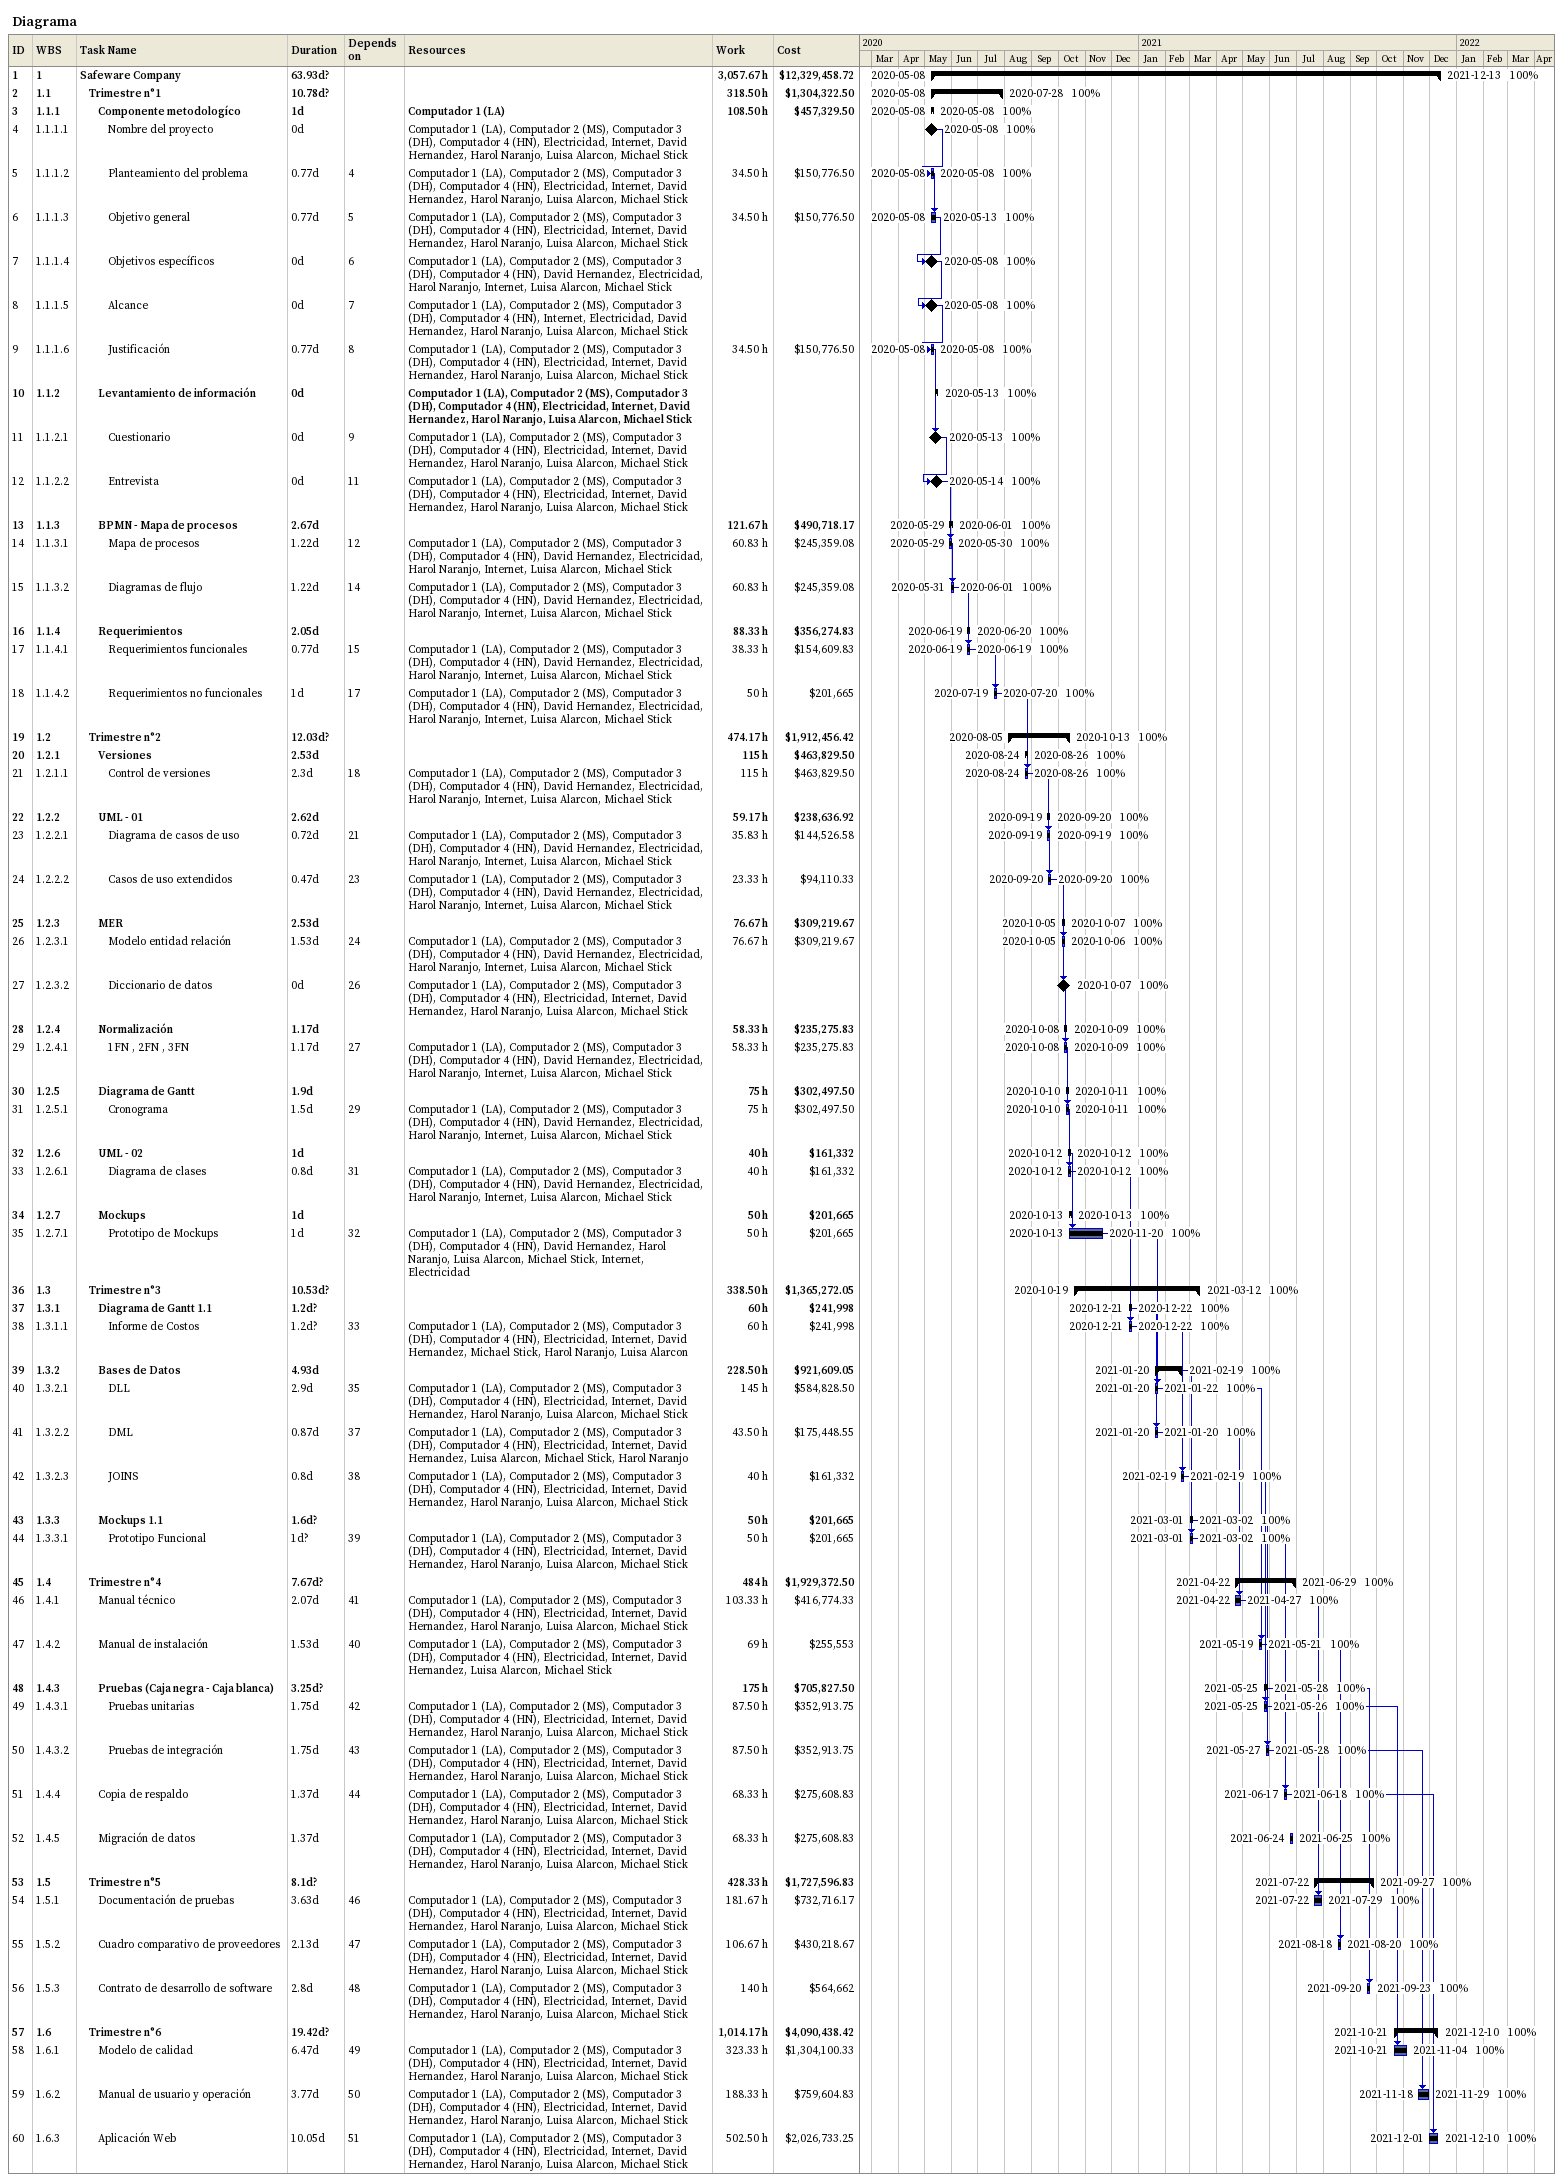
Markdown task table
Diagrama

| ID | WBS | Task | Duration | Start | Finish | Predecessors | Resources | % complete | Work (h) | Cost ($) |
|---|---|---|---|---|---|---|---|---|---|---|
| 1 | 1 | **Safeware Company** | 63.93d? | 2020-05-08 | 2021-12-13 |  |  | 100 | 3057.67 | 12329458.72 |
| 2 | 1.1 | **Trimestre n°1** | 10.78d? | 2020-05-08 | 2020-07-28 |  |  | 100 | 318.50 | 1304322.50 |
| 3 | 1.1.1 | **Componente metodologíco** | 1d | 2020-05-08 | 2020-05-08 |  | Computador 1 (LA) | 100 | 108.50 | 457329.50 |
| 4 | 1.1.1.1 | Nombre del proyecto | 0d | 2020-05-08 | 2020-05-08 |  | Computador 1 (LA), Computador 2 (MS), Computador 3 (DH), Computador 4 (HN), Electricidad, Internet, David Hernandez, Harol Naranjo, Luisa Alarcon, Michael Stick | 100 |  |  |
| 5 | 1.1.1.2 | Planteamiento del problema | 0.77d | 2020-05-08 | 2020-05-08 | 4 | Computador 1 (LA), Computador 2 (MS), Computador 3 (DH), Computador 4 (HN), Electricidad, Internet, David Hernandez, Harol Naranjo, Luisa Alarcon, Michael Stick | 100 | 34.50 | 150776.50 |
| 6 | 1.1.1.3 | Objetivo general | 0.77d | 2020-05-08 | 2020-05-13 | 5 | Computador 1 (LA), Computador 2 (MS), Computador 3 (DH), Computador 4 (HN), Electricidad, Internet, David Hernandez, Harol Naranjo, Luisa Alarcon, Michael Stick | 100 | 34.50 | 150776.50 |
| 7 | 1.1.1.4 | Objetivos específicos | 0d | 2020-05-08 | 2020-05-08 | 6 | Computador 1 (LA), Computador 2 (MS), Computador 3 (DH), Computador 4 (HN), David Hernandez, Electricidad, Harol Naranjo, Internet, Luisa Alarcon, Michael Stick | 100 |  |  |
| 8 | 1.1.1.5 | Alcance | 0d | 2020-05-08 | 2020-05-08 | 7 | Computador 1 (LA), Computador 2 (MS), Computador 3 (DH), Computador 4 (HN), Internet, Electricidad, David Hernandez, Harol Naranjo, Luisa Alarcon, Michael Stick | 100 |  |  |
| 9 | 1.1.1.6 | Justificación | 0.77d | 2020-05-08 | 2020-05-08 | 8 | Computador 1 (LA), Computador 2 (MS), Computador 3 (DH), Computador 4 (HN), Electricidad, Internet, David Hernandez, Harol Naranjo, Luisa Alarcon, Michael Stick | 100 | 34.50 | 150776.50 |
| 10 | 1.1.2 | **Levantamiento de información** | 0d | 2020-05-13 | 2020-05-13 |  | Computador 1 (LA), Computador 2 (MS), Computador 3 (DH), Computador 4 (HN), Electricidad, Internet, David Hernandez, Harol Naranjo, Luisa Alarcon, Michael Stick | 100 |  |  |
| 11 | 1.1.2.1 | Cuestionario | 0d | 2020-05-13 | 2020-05-13 | 9 | Computador 1 (LA), Computador 2 (MS), Computador 3 (DH), Computador 4 (HN), Electricidad, Internet, David Hernandez, Harol Naranjo, Luisa Alarcon, Michael Stick | 100 |  |  |
| 12 | 1.1.2.2 | Entrevista | 0d | 2020-05-14 | 2020-05-14 | 11 | Computador 1 (LA), Computador 2 (MS), Computador 3 (DH), Computador 4 (HN), Electricidad, Internet, David Hernandez, Harol Naranjo, Luisa Alarcon, Michael Stick | 100 |  |  |
| 13 | 1.1.3 | **BPMN - Mapa de procesos** | 2.67d | 2020-05-29 | 2020-06-01 |  |  | 100 | 121.67 | 490718.17 |
| 14 | 1.1.3.1 | Mapa de procesos | 1.22d | 2020-05-29 | 2020-05-30 | 12 | Computador 1 (LA), Computador 2 (MS), Computador 3 (DH), Computador 4 (HN), David Hernandez, Electricidad, Harol Naranjo, Internet, Luisa Alarcon, Michael Stick | 100 | 60.83 | 245359.08 |
| 15 | 1.1.3.2 | Diagramas de flujo | 1.22d | 2020-05-31 | 2020-06-01 | 14 | Computador 1 (LA), Computador 2 (MS), Computador 3 (DH), Computador 4 (HN), David Hernandez, Electricidad, Harol Naranjo, Internet, Luisa Alarcon, Michael Stick | 100 | 60.83 | 245359.08 |
| 16 | 1.1.4 | **Requerimientos** | 2.05d | 2020-06-19 | 2020-06-20 |  |  | 100 | 88.33 | 356274.83 |
| 17 | 1.1.4.1 | Requerimientos funcionales | 0.77d | 2020-06-19 | 2020-06-19 | 15 | Computador 1 (LA), Computador 2 (MS), Computador 3 (DH), Computador 4 (HN), David Hernandez, Electricidad, Harol Naranjo, Internet, Luisa Alarcon, Michael Stick | 100 | 38.33 | 154609.83 |
| 18 | 1.1.4.2 | Requerimientos no funcionales | 1d | 2020-07-19 | 2020-07-20 | 17 | Computador 1 (LA), Computador 2 (MS), Computador 3 (DH), Computador 4 (HN), David Hernandez, Electricidad, Harol Naranjo, Internet, Luisa Alarcon, Michael Stick | 100 | 50 | 201665 |
| 19 | 1.2 | **Trimestre n°2** | 12.03d? | 2020-08-05 | 2020-10-13 |  |  | 100 | 474.17 | 1912456.42 |
| 20 | 1.2.1 | **Versiones** | 2.53d | 2020-08-24 | 2020-08-26 |  |  | 100 | 115 | 463829.50 |
| 21 | 1.2.1.1 | Control de versiones | 2.3d | 2020-08-24 | 2020-08-26 | 18 | Computador 1 (LA), Computador 2 (MS), Computador 3 (DH), Computador 4 (HN), David Hernandez, Electricidad, Harol Naranjo, Internet, Luisa Alarcon, Michael Stick | 100 | 115 | 463829.50 |
| 22 | 1.2.2 | **UML - 01** | 2.62d | 2020-09-19 | 2020-09-20 |  |  | 100 | 59.17 | 238636.92 |
| 23 | 1.2.2.1 | Diagrama de casos de uso | 0.72d | 2020-09-19 | 2020-09-19 | 21 | Computador 1 (LA), Computador 2 (MS), Computador 3 (DH), Computador 4 (HN), David Hernandez, Electricidad, Harol Naranjo, Internet, Luisa Alarcon, Michael Stick | 100 | 35.83 | 144526.58 |
| 24 | 1.2.2.2 | Casos de uso extendidos | 0.47d | 2020-09-20 | 2020-09-20 | 23 | Computador 1 (LA), Computador 2 (MS), Computador 3 (DH), Computador 4 (HN), David Hernandez, Electricidad, Harol Naranjo, Internet, Luisa Alarcon, Michael Stick | 100 | 23.33 | 94110.33 |
| 25 | 1.2.3 | **MER** | 2.53d | 2020-10-05 | 2020-10-07 |  |  | 100 | 76.67 | 309219.67 |
| 26 | 1.2.3.1 | Modelo entidad relación | 1.53d | 2020-10-05 | 2020-10-06 | 24 | Computador 1 (LA), Computador 2 (MS), Computador 3 (DH), Computador 4 (HN), David Hernandez, Electricidad, Harol Naranjo, Internet, Luisa Alarcon, Michael Stick | 100 | 76.67 | 309219.67 |
| 27 | 1.2.3.2 | Diccionario de datos | 0d | 2020-10-07 | 2020-10-07 | 26 | Computador 1 (LA), Computador 2 (MS), Computador 3 (DH), Computador 4 (HN), Electricidad, Internet, David Hernandez, Harol Naranjo, Luisa Alarcon, Michael Stick | 100 |  |  |
| 28 | 1.2.4 | **Normalización** | 1.17d | 2020-10-08 | 2020-10-09 |  |  | 100 | 58.33 | 235275.83 |
| 29 | 1.2.4.1 | 1FN , 2FN , 3FN | 1.17d | 2020-10-08 | 2020-10-09 | 27 | Computador 1 (LA), Computador 2 (MS), Computador 3 (DH), Computador 4 (HN), David Hernandez, Electricidad, Harol Naranjo, Internet, Luisa Alarcon, Michael Stick | 100 | 58.33 | 235275.83 |
| 30 | 1.2.5 | **Diagrama de Gantt** | 1.9d | 2020-10-10 | 2020-10-11 |  |  | 100 | 75 | 302497.50 |
| 31 | 1.2.5.1 | Cronograma | 1.5d | 2020-10-10 | 2020-10-11 | 29 | Computador 1 (LA), Computador 2 (MS), Computador 3 (DH), Computador 4 (HN), David Hernandez, Electricidad, Harol Naranjo, Internet, Luisa Alarcon, Michael Stick | 100 | 75 | 302497.50 |
| 32 | 1.2.6 | **UML - 02** | 1d | 2020-10-12 | 2020-10-12 |  |  | 100 | 40 | 161332 |
| 33 | 1.2.6.1 | Diagrama de clases | 0.8d | 2020-10-12 | 2020-10-12 | 31 | Computador 1 (LA), Computador 2 (MS), Computador 3 (DH), Computador 4 (HN), David Hernandez, Electricidad, Harol Naranjo, Internet, Luisa Alarcon, Michael Stick | 100 | 40 | 161332 |
| 34 | 1.2.7 | **Mockups** | 1d | 2020-10-13 | 2020-10-13 |  |  | 100 | 50 | 201665 |
| 35 | 1.2.7.1 | Prototipo de Mockups | 1d | 2020-10-13 | 2020-11-20 | 32 | Computador 1 (LA), Computador 2 (MS), Computador 3 (DH), Computador 4 (HN), David Hernandez, Harol Naranjo, Luisa Alarcon, Michael Stick, Internet, Electricidad | 100 | 50 | 201665 |
| 36 | 1.3 | **Trimestre n°3** | 10.53d? | 2020-10-19 | 2021-03-12 |  |  | 100 | 338.50 | 1365272.05 |
| 37 | 1.3.1 | **Diagrama de Gantt 1.1** | 1.2d? | 2020-12-21 | 2020-12-22 |  |  | 100 | 60 | 241998 |
| 38 | 1.3.1.1 | Informe de Costos | 1.2d? | 2020-12-21 | 2020-12-22 | 33 | Computador 1 (LA), Computador 2 (MS), Computador 3 (DH), Computador 4 (HN), Electricidad, Internet, David Hernandez, Michael Stick, Harol Naranjo, Luisa Alarcon | 100 | 60 | 241998 |
| 39 | 1.3.2 | **Bases de Datos** | 4.93d | 2021-01-20 | 2021-02-19 |  |  | 100 | 228.50 | 921609.05 |
| 40 | 1.3.2.1 | DLL | 2.9d | 2021-01-20 | 2021-01-22 | 35 | Computador 1 (LA), Computador 2 (MS), Computador 3 (DH), Computador 4 (HN), Electricidad, Internet, David Hernandez, Harol Naranjo, Luisa Alarcon, Michael Stick | 100 | 145 | 584828.50 |
| 41 | 1.3.2.2 | DML | 0.87d | 2021-01-20 | 2021-01-20 | 37 | Computador 1 (LA), Computador 2 (MS), Computador 3 (DH), Computador 4 (HN), Electricidad, Internet, David Hernandez, Luisa Alarcon, Michael Stick, Harol Naranjo | 100 | 43.50 | 175448.55 |
| 42 | 1.3.2.3 | JOINS | 0.8d | 2021-02-19 | 2021-02-19 | 38 | Computador 1 (LA), Computador 2 (MS), Computador 3 (DH), Computador 4 (HN), Electricidad, Internet, David Hernandez, Harol Naranjo, Luisa Alarcon, Michael Stick | 100 | 40 | 161332 |
| 43 | 1.3.3 | **Mockups 1.1** | 1.6d? | 2021-03-01 | 2021-03-02 |  |  | 100 | 50 | 201665 |
| 44 | 1.3.3.1 | Prototipo Funcional | 1d? | 2021-03-01 | 2021-03-02 | 39 | Computador 1 (LA), Computador 2 (MS), Computador 3 (DH), Computador 4 (HN), Electricidad, Internet, David Hernandez, Harol Naranjo, Luisa Alarcon, Michael Stick | 100 | 50 | 201665 |
| 45 | 1.4 | **Trimestre n°4** | 7.67d? | 2021-04-22 | 2021-06-29 |  |  | 100 | 484 | 1929372.50 |
| 46 | 1.4.1 | Manual técnico | 2.07d | 2021-04-22 | 2021-04-27 | 41 | Computador 1 (LA), Computador 2 (MS), Computador 3 (DH), Computador 4 (HN), Electricidad, Internet, David Hernandez, Harol Naranjo, Luisa Alarcon, Michael Stick | 100 | 103.33 | 416774.33 |
| 47 | 1.4.2 | Manual de instalación | 1.53d | 2021-05-19 | 2021-05-21 | 40 | Computador 1 (LA), Computador 2 (MS), Computador 3 (DH), Computador 4 (HN), Electricidad, Internet, David Hernandez, Luisa Alarcon, Michael Stick | 100 | 69 | 255553 |
| 48 | 1.4.3 | **Pruebas (Caja negra - Caja blanca)** | 3.25d? | 2021-05-25 | 2021-05-28 |  |  | 100 | 175 | 705827.50 |
| 49 | 1.4.3.1 | Pruebas unitarias | 1.75d | 2021-05-25 | 2021-05-26 | 42 | Computador 1 (LA), Computador 2 (MS), Computador 3 (DH), Computador 4 (HN), Electricidad, Internet, David Hernandez, Harol Naranjo, Luisa Alarcon, Michael Stick | 100 | 87.50 | 352913.75 |
| 50 | 1.4.3.2 | Pruebas de integración | 1.75d | 2021-05-27 | 2021-05-28 | 43 | Computador 1 (LA), Computador 2 (MS), Computador 3 (DH), Computador 4 (HN), Electricidad, Internet, David Hernandez, Harol Naranjo, Luisa Alarcon, Michael Stick | 100 | 87.50 | 352913.75 |
| 51 | 1.4.4 | Copia de respaldo | 1.37d | 2021-06-17 | 2021-06-18 | 44 | Computador 1 (LA), Computador 2 (MS), Computador 3 (DH), Computador 4 (HN), Electricidad, Internet, David Hernandez, Harol Naranjo, Luisa Alarcon, Michael Stick | 100 | 68.33 | 275608.83 |
| 52 | 1.4.5 | Migración de datos | 1.37d | 2021-06-24 | 2021-06-25 |  | Computador 1 (LA), Computador 2 (MS), Computador 3 (DH), Computador 4 (HN), Electricidad, Internet, David Hernandez, Harol Naranjo, Luisa Alarcon, Michael Stick | 100 | 68.33 | 275608.83 |
| 53 | 1.5 | **Trimestre n°5** | 8.1d? | 2021-07-22 | 2021-09-27 |  |  | 100 | 428.33 | 1727596.83 |
| 54 | 1.5.1 | Documentación de pruebas | 3.63d | 2021-07-22 | 2021-07-29 | 46 | Computador 1 (LA), Computador 2 (MS), Computador 3 (DH), Computador 4 (HN), Electricidad, Internet, David Hernandez, Harol Naranjo, Luisa Alarcon, Michael Stick | 100 | 181.67 | 732716.17 |
| 55 | 1.5.2 | Cuadro comparativo de proveedores | 2.13d | 2021-08-18 | 2021-08-20 | 47 | Computador 1 (LA), Computador 2 (MS), Computador 3 (DH), Computador 4 (HN), Electricidad, Internet, David Hernandez, Harol Naranjo, Luisa Alarcon, Michael Stick | 100 | 106.67 | 430218.67 |
| 56 | 1.5.3 | Contrato de desarrollo de software | 2.8d | 2021-09-20 | 2021-09-23 | 48 | Computador 1 (LA), Computador 2 (MS), Computador 3 (DH), Computador 4 (HN), Electricidad, Internet, David Hernandez, Harol Naranjo, Luisa Alarcon, Michael Stick | 100 | 140 | 564662 |
| 57 | 1.6 | **Trimestre n°6** | 19.42d? | 2021-10-21 | 2021-12-10 |  |  | 100 | 1014.17 | 4090438.42 |
| 58 | 1.6.1 | Modelo de calidad | 6.47d | 2021-10-21 | 2021-11-04 | 49 | Computador 1 (LA), Computador 2 (MS), Computador 3 (DH), Computador 4 (HN), Electricidad, Internet, David Hernandez, Harol Naranjo, Luisa Alarcon, Michael Stick | 100 | 323.33 | 1304100.33 |
| 59 | 1.6.2 | Manual de usuario y operación | 3.77d | 2021-11-18 | 2021-11-29 | 50 | Computador 1 (LA), Computador 2 (MS), Computador 3 (DH), Computador 4 (HN), Electricidad, Internet, David Hernandez, Harol Naranjo, Luisa Alarcon, Michael Stick | 100 | 188.33 | 759604.83 |
| 60 | 1.6.3 | Aplicación Web | 10.05d | 2021-12-01 | 2021-12-10 | 51 | Computador 1 (LA), Computador 2 (MS), Computador 3 (DH), Computador 4 (HN), Electricidad, Internet, David Hernandez, Harol Naranjo, Luisa Alarcon, Michael Stick | 100 | 502.50 | 2026733.25 |
